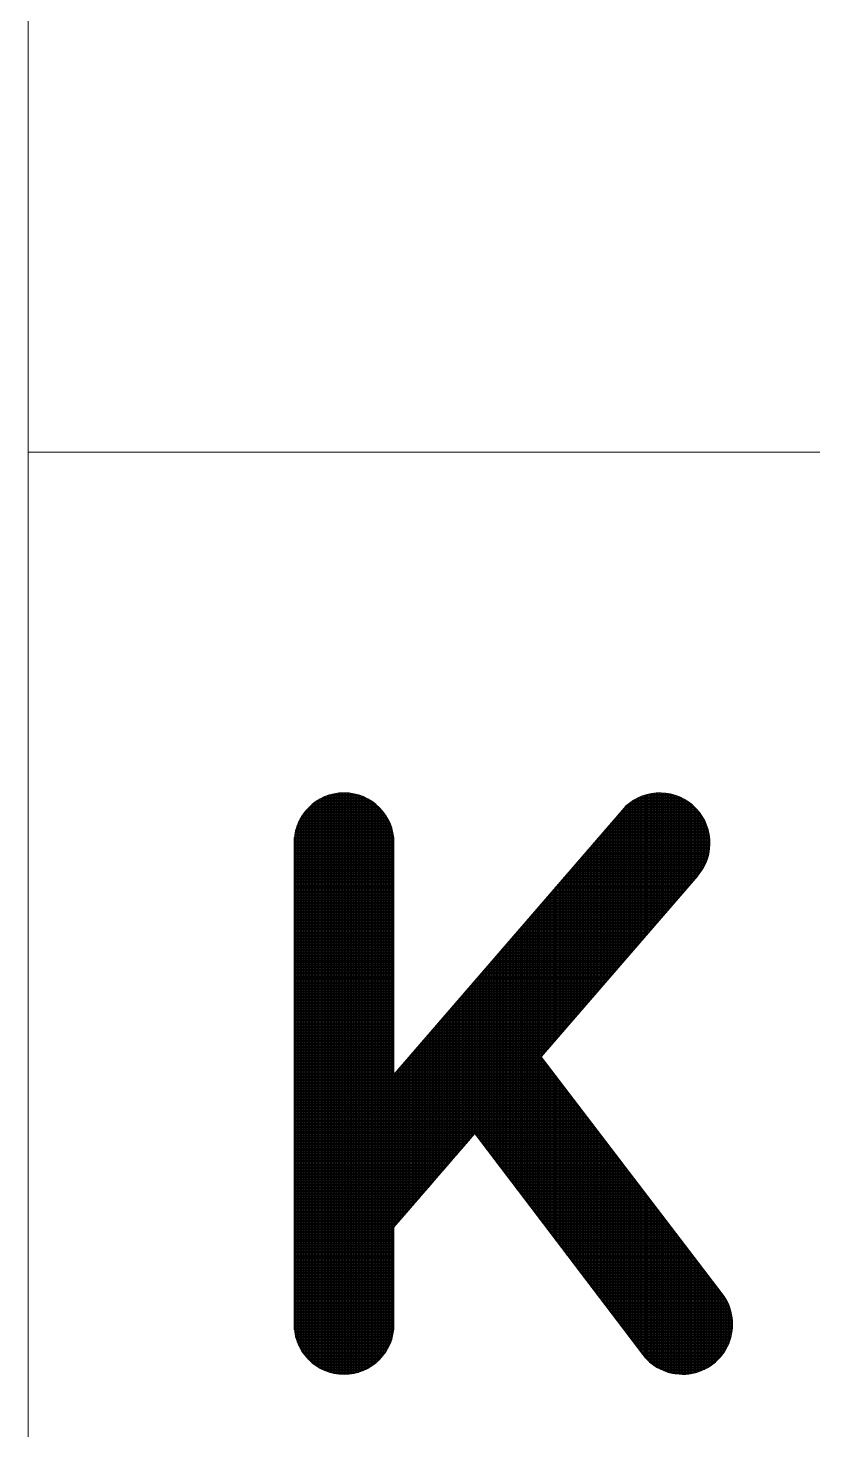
# Model space of a CAD drawing. Header units: inches. Extents: x 952 to 1793, y 0 to 594.
# Drawn here: x 1618.35 to 1627.34, y 98.84 to 114.9 of the extents above; entities that cross this region are included whole.
import ezdxf

# ---------------------------------------------------------------- set-up
doc = ezdxf.new("R2010")
doc.units = ezdxf.units.IN
doc.header["$MEASUREMENT"] = 0
doc.layers.add('BG 0 -1', color=7, linetype='Continuous')
doc.layers.add('BG ÇÑ±¹Áö¿ª³\xad¹æ±â¼úÁÖ½ÄÈ¸»ç CI', color=7, linetype='Continuous')

msp = doc.modelspace()

# ---------------------------------------------------------------- linework, layer by layer
at = {"layer": 'BG 0 -1', "color": 7, "linetype": 'Continuous', "lineweight": 9}
for p, q in [((1618.352, 200.397), (1618.352, 18.107)), ((1618.352, 110.04), (1767.619, 110.04))]:
    msp.add_line(p, q, dxfattribs=at)
at = {"layer": 'BG ÇÑ±¹Áö¿ª³\xad¹æ±â¼úÁÖ½ÄÈ¸»ç CI', "color": 242, "linetype": 'Continuous', "lineweight": 25, "true_color": 0xd51c29}
for p, q in [((1621.836, 99.497), (1621.836, 106.12)), ((1621.843, 106.121), (1622.099, 106.121)), ((1621.854, 99.493), (1621.854, 106.124)), ((1621.871, 99.49), (1621.871, 106.127)), ((1621.889, 99.487), (1621.889, 106.13)), ((1621.906, 99.485), (1621.906, 106.132)), ((1621.923, 99.483), (1621.923, 106.134)), ((1621.941, 99.482), (1621.941, 106.135)), ((1621.958, 99.481), (1621.958, 106.136)), ((1621.975, 99.481), (1621.975, 106.136)), ((1621.993, 99.482), (1621.993, 106.135)), ((1622.01, 99.483), (1622.01, 106.134)), ((1622.027, 99.484), (1622.027, 106.133)), ((1622.045, 99.486), (1622.045, 106.131)), ((1622.062, 99.489), (1622.062, 106.128)), ((1622.08, 99.492), (1622.08, 106.125)), ((1622.097, 99.495), (1622.097, 106.122)), ((1625.46, 106.121), (1625.717, 106.121)), ((1625.466, 104.546), (1625.466, 106.122)), ((1625.483, 104.566), (1625.483, 106.126)), ((1625.5, 104.586), (1625.5, 106.129)), ((1625.518, 104.606), (1625.518, 106.131)), ((1625.535, 104.626), (1625.535, 106.133)), ((1625.552, 104.647), (1625.552, 106.135)), ((1625.57, 104.667), (1625.57, 106.135)), ((1625.587, 104.687), (1625.587, 106.136)), ((1625.605, 104.707), (1625.605, 106.136)), ((1625.622, 104.727), (1625.622, 106.135)), ((1625.639, 104.747), (1625.639, 106.133)), ((1625.657, 104.767), (1625.657, 106.132)), ((1625.674, 104.787), (1625.674, 106.129)), ((1625.691, 104.807), (1625.691, 106.126)), ((1625.709, 104.827), (1625.709, 106.123)), ((1625.726, 104.848), (1625.726, 106.119)), ((1621.559, 99.657), (1621.559, 105.96)), ((1621.563, 105.965), (1622.379, 105.965)), ((1621.576, 99.64), (1621.576, 105.977)), ((1621.581, 105.982), (1622.361, 105.982)), ((1621.593, 99.624), (1621.593, 105.993)), ((1621.601, 106), (1622.342, 106)), ((1621.611, 99.609), (1621.611, 106.008)), ((1621.622, 106.017), (1622.32, 106.017)), ((1621.628, 99.596), (1621.628, 106.021)), ((1621.645, 99.583), (1621.645, 106.034)), ((1621.646, 106.034), (1622.296, 106.034)), ((1621.663, 99.571), (1621.663, 106.046)), ((1621.673, 106.052), (1622.27, 106.052)), ((1621.68, 99.561), (1621.68, 106.056)), ((1621.698, 99.551), (1621.698, 106.066)), ((1621.703, 106.069), (1622.239, 106.069)), ((1621.715, 99.542), (1621.715, 106.075)), ((1621.732, 99.534), (1621.732, 106.083)), ((1621.739, 106.086), (1622.204, 106.086)), ((1621.75, 99.526), (1621.75, 106.091)), ((1621.767, 99.519), (1621.767, 106.098)), ((1621.783, 106.104), (1622.16, 106.104)), ((1621.784, 99.513), (1621.784, 106.104)), ((1621.802, 99.507), (1621.802, 106.11)), ((1621.819, 99.502), (1621.819, 106.115)), ((1622.114, 99.499), (1622.114, 106.118)), ((1622.132, 99.504), (1622.132, 106.113)), ((1622.149, 99.51), (1622.149, 106.107)), ((1622.166, 99.516), (1622.166, 106.101)), ((1622.184, 99.522), (1622.184, 106.095)), ((1622.201, 99.53), (1622.201, 106.088)), ((1622.218, 99.537), (1622.218, 106.08)), ((1622.236, 99.546), (1622.236, 106.071)), ((1622.253, 99.556), (1622.253, 106.061)), ((1622.271, 99.566), (1622.271, 106.051)), ((1622.288, 99.577), (1622.288, 106.04)), ((1622.305, 99.589), (1622.305, 106.028)), ((1622.323, 99.602), (1622.323, 106.015)), ((1622.34, 99.616), (1622.34, 106.001)), ((1622.357, 99.631), (1622.357, 105.986)), ((1622.375, 99.648), (1622.375, 105.969)), ((1625.181, 105.965), (1625.996, 105.965)), ((1625.188, 104.224), (1625.188, 105.972)), ((1625.198, 105.982), (1625.978, 105.982)), ((1625.205, 104.244), (1625.205, 105.988)), ((1625.218, 106), (1625.959, 106)), ((1625.223, 104.265), (1625.223, 106.003)), ((1625.239, 106.017), (1625.937, 106.017)), ((1625.24, 104.285), (1625.24, 106.017)), ((1625.257, 104.305), (1625.257, 106.03)), ((1625.263, 106.034), (1625.914, 106.034)), ((1625.275, 104.325), (1625.275, 106.042)), ((1625.29, 106.052), (1625.887, 106.052)), ((1625.292, 104.345), (1625.292, 106.053)), ((1625.309, 104.365), (1625.309, 106.063)), ((1625.32, 106.069), (1625.856, 106.069)), ((1625.327, 104.385), (1625.327, 106.072)), ((1625.344, 104.405), (1625.344, 106.081)), ((1625.356, 106.086), (1625.821, 106.086)), ((1625.361, 104.425), (1625.361, 106.089)), ((1625.379, 104.446), (1625.379, 106.096)), ((1625.396, 104.466), (1625.396, 106.102)), ((1625.4, 106.104), (1625.777, 106.104)), ((1625.414, 104.486), (1625.414, 106.108)), ((1625.431, 104.506), (1625.431, 106.114)), ((1625.448, 104.526), (1625.448, 106.118)), ((1625.743, 104.868), (1625.743, 106.114)), ((1625.761, 104.888), (1625.761, 106.109)), ((1625.778, 104.908), (1625.778, 106.103)), ((1625.796, 104.928), (1625.796, 106.097)), ((1625.813, 104.948), (1625.813, 106.09)), ((1625.83, 104.968), (1625.83, 106.082)), ((1625.848, 104.988), (1625.848, 106.074)), ((1625.865, 105.008), (1625.865, 106.064)), ((1625.882, 105.028), (1625.882, 106.054)), ((1625.9, 105.049), (1625.9, 106.044)), ((1625.917, 105.069), (1625.917, 106.032)), ((1625.934, 105.089), (1625.934, 106.019)), ((1625.952, 105.109), (1625.952, 106.006)), ((1625.969, 105.129), (1625.969, 105.991)), ((1625.987, 105.149), (1625.987, 105.975)), ((1621.454, 105.809), (1622.488, 105.809)), ((1621.454, 99.808), (1621.454, 105.809)), ((1621.463, 105.826), (1622.48, 105.826)), ((1621.472, 105.843), (1622.47, 105.843)), ((1621.472, 99.774), (1621.472, 105.843)), ((1621.482, 105.861), (1622.46, 105.861)), ((1621.489, 99.745), (1621.489, 105.872)), ((1621.493, 105.878), (1622.449, 105.878)), ((1621.505, 105.895), (1622.437, 105.895)), ((1621.507, 99.72), (1621.507, 105.898)), ((1621.518, 105.913), (1622.424, 105.913)), ((1621.524, 99.697), (1621.524, 105.92)), ((1621.532, 105.93), (1622.411, 105.93)), ((1621.541, 99.676), (1621.541, 105.941)), ((1621.547, 105.948), (1622.395, 105.948)), ((1622.392, 99.666), (1622.392, 105.951)), ((1622.409, 99.686), (1622.409, 105.931)), ((1622.427, 99.707), (1622.427, 105.91)), ((1622.444, 99.732), (1622.444, 105.886)), ((1622.462, 99.759), (1622.462, 105.858)), ((1622.479, 99.79), (1622.479, 105.827)), ((1625.155, 105.938), (1622.543, 102.914)), ((1625.044, 105.809), (1626.106, 105.809)), ((1625.049, 104.064), (1625.049, 105.814)), ((1625.059, 105.826), (1626.097, 105.826)), ((1625.066, 104.084), (1625.066, 105.834)), ((1625.074, 105.843), (1626.088, 105.843)), ((1625.084, 104.104), (1625.084, 105.854)), ((1625.089, 105.861), (1626.077, 105.861)), ((1625.101, 104.124), (1625.101, 105.875)), ((1625.104, 105.878), (1626.066, 105.878)), ((1625.118, 104.144), (1625.118, 105.895)), ((1625.119, 105.895), (1626.055, 105.895)), ((1625.134, 105.913), (1626.042, 105.913)), ((1625.136, 104.164), (1625.136, 105.915)), ((1625.149, 105.93), (1626.028, 105.93)), ((1625.153, 104.184), (1625.153, 105.935)), ((1625.164, 105.948), (1626.013, 105.948)), ((1625.17, 104.204), (1625.17, 105.954)), ((1626.004, 105.169), (1626.004, 105.957)), ((1626.021, 105.189), (1626.021, 105.938)), ((1626.039, 105.21), (1626.039, 105.917)), ((1626.056, 105.234), (1626.056, 105.893)), ((1626.073, 105.26), (1626.073, 105.867)), ((1626.091, 105.289), (1626.091, 105.838)), ((1626.108, 105.324), (1626.108, 105.803)), ((1621.406, 105.652), (1622.536, 105.652)), ((1621.409, 105.67), (1622.533, 105.67)), ((1621.412, 105.687), (1622.53, 105.687)), ((1621.417, 105.704), (1622.526, 105.704)), ((1621.42, 99.901), (1621.42, 105.716)), ((1621.421, 105.722), (1622.521, 105.722)), ((1621.427, 105.739), (1622.516, 105.739)), ((1621.432, 105.757), (1622.51, 105.757)), ((1621.437, 99.848), (1621.437, 105.769)), ((1621.439, 105.774), (1622.503, 105.774)), ((1621.446, 105.791), (1622.496, 105.791)), ((1622.496, 99.826), (1622.496, 105.791)), ((1622.514, 99.871), (1622.514, 105.746)), ((1622.531, 99.935), (1622.531, 105.682)), ((1624.909, 105.652), (1626.154, 105.652)), ((1624.91, 103.903), (1624.91, 105.653)), ((1624.924, 105.67), (1626.151, 105.67)), ((1624.927, 103.923), (1624.927, 105.674)), ((1624.939, 105.687), (1626.147, 105.687)), ((1624.945, 103.943), (1624.945, 105.694)), ((1624.954, 105.704), (1626.143, 105.704)), ((1624.962, 103.963), (1624.962, 105.714)), ((1624.969, 105.722), (1626.138, 105.722)), ((1624.979, 103.983), (1624.979, 105.734)), ((1624.984, 105.739), (1626.133, 105.739)), ((1624.997, 104.003), (1624.997, 105.754)), ((1624.999, 105.757), (1626.127, 105.757)), ((1625.014, 105.774), (1626.121, 105.774)), ((1625.014, 104.023), (1625.014, 105.774)), ((1625.029, 105.791), (1626.113, 105.791)), ((1625.032, 104.043), (1625.032, 105.794)), ((1626.125, 105.366), (1626.125, 105.761)), ((1626.143, 105.422), (1626.143, 105.705)), ((1621.399, 105.583), (1622.543, 105.583)), ((1621.399, 105.566), (1622.543, 105.566)), ((1621.399, 105.564), (1621.399, 100.054)), ((1621.399, 105.548), (1622.543, 105.548)), ((1621.399, 105.531), (1622.543, 105.531)), ((1621.399, 105.513), (1622.543, 105.513)), ((1621.399, 105.496), (1622.543, 105.496)), ((1621.399, 105.479), (1622.543, 105.479)), ((1621.4, 105.6), (1622.542, 105.6)), ((1621.402, 99.991), (1621.402, 105.626)), ((1621.402, 105.618), (1622.541, 105.618)), ((1621.403, 105.635), (1622.539, 105.635)), ((1622.543, 102.914), (1622.543, 105.564)), ((1624.759, 105.479), (1626.154, 105.479)), ((1624.771, 103.742), (1624.771, 105.493)), ((1624.774, 105.496), (1626.157, 105.496)), ((1624.788, 103.762), (1624.788, 105.513)), ((1624.789, 105.513), (1626.158, 105.513)), ((1624.804, 105.531), (1626.16, 105.531)), ((1624.806, 103.782), (1624.806, 105.533)), ((1624.819, 105.548), (1626.16, 105.548)), ((1624.823, 103.802), (1624.823, 105.553)), ((1624.834, 105.566), (1626.161, 105.566)), ((1624.841, 103.822), (1624.841, 105.573)), ((1624.849, 105.583), (1626.16, 105.583)), ((1624.858, 103.842), (1624.858, 105.593)), ((1624.864, 105.6), (1626.16, 105.6)), ((1624.875, 103.863), (1624.875, 105.613)), ((1624.879, 105.618), (1626.158, 105.618)), ((1624.893, 103.883), (1624.893, 105.633)), ((1624.894, 105.635), (1626.156, 105.635)), ((1626.16, 105.54), (1626.16, 105.587)), ((1621.399, 105.461), (1622.543, 105.461)), ((1621.399, 105.444), (1622.543, 105.444)), ((1621.399, 105.427), (1622.543, 105.427)), ((1621.399, 105.409), (1622.543, 105.409)), ((1621.399, 105.392), (1622.543, 105.392)), ((1621.399, 105.375), (1622.543, 105.375)), ((1621.399, 105.357), (1622.543, 105.357)), ((1621.399, 105.34), (1622.543, 105.34)), ((1621.399, 105.322), (1622.543, 105.322)), ((1624.624, 105.322), (1626.107, 105.322)), ((1624.632, 103.581), (1624.632, 105.332)), ((1624.639, 105.34), (1626.115, 105.34)), ((1624.65, 103.601), (1624.65, 105.352)), ((1624.654, 105.357), (1626.122, 105.357)), ((1624.667, 103.621), (1624.667, 105.372)), ((1624.669, 105.375), (1626.129, 105.375)), ((1624.684, 105.392), (1626.134, 105.392)), ((1624.684, 103.641), (1624.684, 105.392)), ((1624.699, 105.409), (1626.139, 105.409)), ((1624.702, 103.662), (1624.702, 105.412)), ((1624.714, 105.427), (1626.144, 105.427)), ((1624.719, 103.682), (1624.719, 105.432)), ((1624.729, 105.444), (1626.148, 105.444)), ((1624.736, 103.702), (1624.736, 105.452)), ((1624.744, 105.461), (1626.151, 105.461)), ((1624.754, 103.722), (1624.754, 105.473)), ((1621.399, 105.305), (1622.543, 105.305)), ((1621.399, 105.288), (1622.543, 105.288)), ((1621.399, 105.27), (1622.543, 105.27)), ((1621.399, 105.253), (1622.543, 105.253)), ((1621.399, 105.236), (1622.543, 105.236)), ((1621.399, 105.218), (1622.543, 105.218)), ((1621.399, 105.201), (1622.543, 105.201)), ((1621.399, 105.184), (1622.543, 105.184)), ((1621.399, 105.166), (1622.543, 105.166)), ((1624.229, 103.114), (1626.021, 105.189)), ((1624.489, 105.166), (1626.001, 105.166)), ((1624.493, 103.42), (1624.493, 105.171)), ((1624.504, 105.184), (1626.016, 105.184)), ((1624.511, 103.44), (1624.511, 105.191)), ((1624.519, 105.201), (1626.031, 105.201)), ((1624.528, 103.461), (1624.528, 105.211)), ((1624.534, 105.218), (1626.045, 105.218)), ((1624.545, 103.481), (1624.545, 105.231)), ((1624.549, 105.236), (1626.057, 105.236)), ((1624.563, 103.501), (1624.563, 105.251)), ((1624.564, 105.253), (1626.069, 105.253)), ((1624.579, 105.27), (1626.08, 105.27)), ((1624.58, 103.521), (1624.58, 105.272)), ((1624.594, 105.288), (1626.09, 105.288)), ((1624.597, 103.541), (1624.597, 105.292)), ((1624.609, 105.305), (1626.099, 105.305)), ((1624.615, 103.561), (1624.615, 105.312)), ((1621.399, 105.149), (1622.543, 105.149)), ((1621.399, 105.131), (1622.543, 105.131)), ((1621.399, 105.114), (1622.543, 105.114)), ((1621.399, 105.097), (1622.543, 105.097)), ((1621.399, 105.079), (1622.543, 105.079)), ((1621.399, 105.062), (1622.543, 105.062)), ((1621.399, 105.045), (1622.543, 105.045)), ((1621.399, 105.027), (1622.543, 105.027)), ((1621.399, 105.01), (1622.543, 105.01)), ((1624.354, 105.01), (1625.866, 105.01)), ((1624.354, 103.26), (1624.354, 105.01)), ((1624.369, 105.027), (1625.881, 105.027)), ((1624.372, 103.28), (1624.372, 105.03)), ((1624.384, 105.045), (1625.896, 105.045)), ((1624.389, 103.3), (1624.389, 105.05)), ((1624.399, 105.062), (1625.911, 105.062)), ((1624.406, 103.32), (1624.406, 105.071)), ((1624.414, 105.079), (1625.926, 105.079)), ((1624.424, 103.34), (1624.424, 105.091)), ((1624.429, 105.097), (1625.941, 105.097)), ((1624.441, 103.36), (1624.441, 105.111)), ((1624.444, 105.114), (1625.956, 105.114)), ((1624.459, 105.131), (1625.971, 105.131)), ((1624.459, 103.38), (1624.459, 105.131)), ((1624.474, 105.149), (1625.986, 105.149)), ((1624.476, 103.4), (1624.476, 105.151)), ((1621.399, 104.993), (1622.543, 104.993)), ((1621.399, 104.975), (1622.543, 104.975)), ((1621.399, 104.958), (1622.543, 104.958)), ((1621.399, 104.94), (1622.543, 104.94)), ((1621.399, 104.923), (1622.543, 104.923)), ((1621.399, 104.906), (1622.543, 104.906)), ((1621.399, 104.888), (1622.543, 104.888)), ((1621.399, 104.871), (1622.543, 104.871)), ((1621.399, 104.854), (1622.543, 104.854)), ((1621.399, 104.836), (1622.543, 104.836)), ((1624.204, 104.836), (1625.716, 104.836)), ((1624.215, 101.256), (1624.215, 104.849)), ((1624.219, 104.854), (1625.731, 104.854)), ((1624.233, 103.119), (1624.233, 104.87)), ((1624.234, 104.871), (1625.746, 104.871)), ((1624.249, 104.888), (1625.761, 104.888)), ((1624.25, 103.139), (1624.25, 104.89)), ((1624.264, 104.906), (1625.776, 104.906)), ((1624.267, 103.159), (1624.267, 104.91)), ((1624.279, 104.923), (1625.791, 104.923)), ((1624.285, 103.179), (1624.285, 104.93)), ((1624.294, 104.94), (1625.806, 104.94)), ((1624.302, 103.199), (1624.302, 104.95)), ((1624.309, 104.958), (1625.821, 104.958)), ((1624.32, 103.219), (1624.32, 104.97)), ((1624.324, 104.975), (1625.836, 104.975)), ((1624.337, 103.239), (1624.337, 104.99)), ((1624.339, 104.993), (1625.851, 104.993)), ((1621.399, 104.819), (1622.543, 104.819)), ((1621.399, 104.801), (1622.543, 104.801)), ((1621.399, 104.784), (1622.543, 104.784)), ((1621.399, 104.767), (1622.543, 104.767)), ((1621.399, 104.749), (1622.543, 104.749)), ((1621.399, 104.732), (1622.543, 104.732)), ((1621.399, 104.715), (1622.543, 104.715)), ((1621.399, 104.697), (1622.543, 104.697)), ((1621.399, 104.68), (1622.543, 104.68)), ((1624.069, 104.68), (1625.581, 104.68)), ((1624.076, 101.438), (1624.076, 104.689)), ((1624.084, 104.697), (1625.596, 104.697)), ((1624.094, 101.416), (1624.094, 104.709)), ((1624.099, 104.715), (1625.611, 104.715)), ((1624.111, 101.393), (1624.111, 104.729)), ((1624.114, 104.732), (1625.626, 104.732)), ((1624.129, 104.749), (1625.641, 104.749)), ((1624.129, 101.37), (1624.129, 104.749)), ((1624.144, 104.767), (1625.656, 104.767)), ((1624.146, 101.347), (1624.146, 104.769)), ((1624.159, 104.784), (1625.671, 104.784)), ((1624.163, 101.324), (1624.163, 104.789)), ((1624.174, 104.801), (1625.686, 104.801)), ((1624.181, 101.301), (1624.181, 104.809)), ((1624.189, 104.819), (1625.701, 104.819)), ((1624.198, 101.279), (1624.198, 104.829)), ((1621.399, 104.663), (1622.543, 104.663)), ((1621.399, 104.645), (1622.543, 104.645)), ((1621.399, 104.628), (1622.543, 104.628)), ((1621.399, 104.61), (1622.543, 104.61)), ((1621.399, 104.593), (1622.543, 104.593)), ((1621.399, 104.576), (1622.543, 104.576)), ((1621.399, 104.558), (1622.543, 104.558)), ((1621.399, 104.541), (1622.543, 104.541)), ((1621.399, 104.524), (1622.543, 104.524)), ((1623.934, 104.524), (1625.446, 104.524)), ((1623.938, 101.621), (1623.938, 104.528)), ((1623.949, 104.541), (1625.461, 104.541)), ((1623.955, 101.598), (1623.955, 104.548)), ((1623.964, 104.558), (1625.476, 104.558)), ((1623.972, 101.576), (1623.972, 104.568)), ((1623.979, 104.576), (1625.491, 104.576)), ((1623.99, 101.553), (1623.99, 104.588)), ((1623.994, 104.593), (1625.506, 104.593)), ((1624.007, 101.53), (1624.007, 104.608)), ((1624.009, 104.61), (1625.521, 104.61)), ((1624.024, 104.628), (1625.536, 104.628)), ((1624.024, 101.507), (1624.024, 104.628)), ((1624.039, 104.645), (1625.551, 104.645)), ((1624.042, 101.484), (1624.042, 104.648)), ((1624.054, 104.663), (1625.566, 104.663)), ((1624.059, 101.461), (1624.059, 104.669)), ((1621.399, 104.506), (1622.543, 104.506)), ((1621.399, 104.489), (1622.543, 104.489)), ((1621.399, 104.472), (1622.543, 104.472)), ((1621.399, 104.454), (1622.543, 104.454)), ((1621.399, 104.437), (1622.543, 104.437)), ((1621.399, 104.419), (1622.543, 104.419)), ((1621.399, 104.402), (1622.543, 104.402)), ((1621.399, 104.385), (1622.543, 104.385)), ((1621.399, 104.367), (1622.543, 104.367)), ((1623.799, 104.367), (1625.311, 104.367)), ((1623.799, 101.804), (1623.799, 104.367)), ((1623.814, 104.385), (1625.326, 104.385)), ((1623.816, 101.781), (1623.816, 104.387)), ((1623.829, 104.402), (1625.341, 104.402)), ((1623.833, 101.758), (1623.833, 104.407)), ((1623.844, 104.419), (1625.356, 104.419)), ((1623.851, 101.735), (1623.851, 104.427)), ((1623.859, 104.437), (1625.371, 104.437)), ((1623.868, 101.713), (1623.868, 104.447)), ((1623.874, 104.454), (1625.386, 104.454)), ((1623.885, 101.69), (1623.885, 104.468)), ((1623.889, 104.472), (1625.401, 104.472)), ((1623.903, 101.667), (1623.903, 104.488)), ((1623.904, 104.489), (1625.416, 104.489)), ((1623.919, 104.506), (1625.431, 104.506)), ((1623.92, 101.644), (1623.92, 104.508)), ((1621.399, 104.35), (1622.543, 104.35)), ((1621.399, 104.333), (1622.543, 104.333)), ((1621.399, 104.315), (1622.543, 104.315)), ((1621.399, 104.298), (1622.543, 104.298)), ((1621.399, 104.281), (1622.543, 104.281)), ((1621.399, 104.263), (1622.543, 104.263)), ((1621.399, 104.246), (1622.543, 104.246)), ((1621.399, 104.228), (1622.543, 104.228)), ((1621.399, 104.211), (1622.543, 104.211)), ((1621.399, 104.194), (1622.543, 104.194)), ((1623.649, 104.194), (1625.161, 104.194)), ((1623.66, 101.987), (1623.66, 104.206)), ((1623.664, 104.211), (1625.176, 104.211)), ((1623.677, 101.964), (1623.677, 104.226)), ((1623.679, 104.228), (1625.191, 104.228)), ((1623.694, 104.246), (1625.206, 104.246)), ((1623.694, 101.941), (1623.694, 104.246)), ((1623.709, 104.263), (1625.221, 104.263)), ((1623.712, 101.918), (1623.712, 104.267)), ((1623.724, 104.281), (1625.236, 104.281)), ((1623.729, 101.895), (1623.729, 104.287)), ((1623.739, 104.298), (1625.251, 104.298)), ((1623.747, 101.872), (1623.747, 104.307)), ((1623.754, 104.315), (1625.266, 104.315)), ((1623.764, 101.85), (1623.764, 104.327)), ((1623.769, 104.333), (1625.281, 104.333)), ((1623.781, 101.827), (1623.781, 104.347)), ((1623.784, 104.35), (1625.296, 104.35)), ((1621.399, 104.176), (1622.543, 104.176)), ((1621.399, 104.159), (1622.543, 104.159)), ((1621.399, 104.142), (1622.543, 104.142)), ((1621.399, 104.124), (1622.543, 104.124)), ((1621.399, 104.107), (1622.543, 104.107)), ((1621.399, 104.09), (1622.543, 104.09)), ((1621.399, 104.072), (1622.543, 104.072)), ((1621.399, 104.055), (1622.543, 104.055)), ((1621.399, 104.037), (1622.543, 104.037)), ((1623.514, 104.037), (1625.026, 104.037)), ((1623.521, 102.169), (1623.521, 104.045)), ((1623.529, 104.055), (1625.041, 104.055)), ((1623.538, 102.146), (1623.538, 104.065)), ((1623.544, 104.072), (1625.056, 104.072)), ((1623.556, 102.124), (1623.556, 104.086)), ((1623.559, 104.09), (1625.071, 104.09)), ((1623.573, 102.101), (1623.573, 104.106)), ((1623.574, 104.107), (1625.086, 104.107)), ((1623.589, 104.124), (1625.101, 104.124)), ((1623.59, 102.078), (1623.59, 104.126)), ((1623.604, 104.142), (1625.116, 104.142)), ((1623.608, 102.055), (1623.608, 104.146)), ((1623.619, 104.159), (1625.131, 104.159)), ((1623.625, 102.032), (1623.625, 104.166)), ((1623.634, 104.176), (1625.146, 104.176)), ((1623.642, 102.009), (1623.642, 104.186)), ((1621.399, 104.02), (1622.543, 104.02)), ((1621.399, 104.003), (1622.543, 104.003)), ((1621.399, 103.985), (1622.543, 103.985)), ((1621.399, 103.968), (1622.543, 103.968)), ((1621.399, 103.951), (1622.543, 103.951)), ((1621.399, 103.933), (1622.543, 103.933)), ((1621.399, 103.916), (1622.543, 103.916)), ((1621.399, 103.899), (1622.543, 103.899)), ((1621.399, 103.881), (1622.543, 103.881)), ((1623.379, 103.881), (1624.891, 103.881)), ((1623.382, 102.134), (1623.382, 103.885)), ((1623.394, 103.899), (1624.906, 103.899)), ((1623.399, 102.154), (1623.399, 103.905)), ((1623.409, 103.916), (1624.921, 103.916)), ((1623.417, 102.174), (1623.417, 103.925)), ((1623.424, 103.933), (1624.936, 103.933)), ((1623.434, 102.194), (1623.434, 103.945)), ((1623.439, 103.951), (1624.951, 103.951)), ((1623.451, 102.214), (1623.451, 103.965)), ((1623.454, 103.968), (1624.966, 103.968)), ((1623.469, 103.985), (1624.981, 103.985)), ((1623.469, 102.234), (1623.469, 103.985)), ((1623.484, 104.003), (1624.996, 104.003)), ((1623.486, 102.215), (1623.486, 104.005)), ((1623.499, 104.02), (1625.011, 104.02)), ((1623.503, 102.192), (1623.503, 104.025)), ((1621.399, 103.864), (1622.543, 103.864)), ((1621.399, 103.846), (1622.543, 103.846)), ((1621.399, 103.829), (1622.543, 103.829)), ((1621.399, 103.812), (1622.543, 103.812)), ((1621.399, 103.794), (1622.543, 103.794)), ((1621.399, 103.777), (1622.543, 103.777)), ((1621.399, 103.76), (1622.543, 103.76)), ((1621.399, 103.742), (1622.543, 103.742)), ((1621.399, 103.725), (1622.543, 103.725)), ((1623.243, 101.973), (1623.243, 103.724)), ((1623.244, 103.725), (1624.756, 103.725)), ((1623.259, 103.742), (1624.771, 103.742)), ((1623.26, 101.993), (1623.26, 103.744)), ((1623.274, 103.76), (1624.786, 103.76)), ((1623.278, 102.013), (1623.278, 103.764)), ((1623.289, 103.777), (1624.801, 103.777)), ((1623.295, 102.033), (1623.295, 103.784)), ((1623.304, 103.794), (1624.816, 103.794)), ((1623.312, 102.053), (1623.312, 103.804)), ((1623.319, 103.812), (1624.831, 103.812)), ((1623.33, 102.074), (1623.33, 103.824)), ((1623.334, 103.829), (1624.846, 103.829)), ((1623.347, 102.094), (1623.347, 103.844)), ((1623.349, 103.846), (1624.861, 103.846)), ((1623.364, 103.864), (1624.876, 103.864)), ((1623.365, 102.114), (1623.365, 103.864)), ((1621.399, 103.708), (1622.543, 103.708)), ((1621.399, 103.69), (1622.543, 103.69)), ((1621.399, 103.673), (1622.543, 103.673)), ((1621.399, 103.655), (1622.543, 103.655)), ((1621.399, 103.638), (1622.543, 103.638)), ((1621.399, 103.621), (1622.543, 103.621)), ((1621.399, 103.603), (1622.543, 103.603)), ((1621.399, 103.586), (1622.543, 103.586)), ((1621.399, 103.569), (1622.543, 103.569)), ((1621.399, 103.551), (1622.543, 103.551)), ((1623.094, 103.551), (1624.606, 103.551)), ((1623.104, 101.812), (1623.104, 103.563)), ((1623.109, 103.569), (1624.621, 103.569)), ((1623.121, 101.832), (1623.121, 103.583)), ((1623.124, 103.586), (1624.636, 103.586)), ((1623.139, 103.603), (1624.651, 103.603)), ((1623.139, 101.852), (1623.139, 103.603)), ((1623.154, 103.621), (1624.666, 103.621)), ((1623.156, 101.873), (1623.156, 103.623)), ((1623.169, 103.638), (1624.681, 103.638)), ((1623.174, 101.893), (1623.174, 103.643)), ((1623.184, 103.655), (1624.696, 103.655)), ((1623.191, 101.913), (1623.191, 103.663)), ((1623.199, 103.673), (1624.711, 103.673)), ((1623.208, 101.933), (1623.208, 103.684)), ((1623.214, 103.69), (1624.726, 103.69)), ((1623.226, 101.953), (1623.226, 103.704)), ((1623.229, 103.708), (1624.741, 103.708)), ((1621.399, 103.534), (1622.543, 103.534)), ((1621.399, 103.517), (1622.543, 103.517)), ((1621.399, 103.499), (1622.543, 103.499)), ((1621.399, 103.482), (1622.543, 103.482)), ((1621.399, 103.464), (1622.543, 103.464)), ((1621.399, 103.447), (1622.543, 103.447)), ((1621.399, 103.43), (1622.543, 103.43)), ((1621.399, 103.412), (1622.543, 103.412)), ((1621.399, 103.395), (1622.543, 103.395)), ((1622.959, 103.395), (1624.471, 103.395)), ((1622.965, 101.651), (1622.965, 103.402)), ((1622.974, 103.412), (1624.486, 103.412)), ((1622.983, 101.672), (1622.983, 103.422)), ((1622.989, 103.43), (1624.501, 103.43)), ((1623, 101.692), (1623, 103.442)), ((1623.004, 103.447), (1624.516, 103.447)), ((1623.017, 101.712), (1623.017, 103.462)), ((1623.019, 103.464), (1624.531, 103.464)), ((1623.034, 103.482), (1624.546, 103.482)), ((1623.035, 101.732), (1623.035, 103.483)), ((1623.049, 103.499), (1624.561, 103.499)), ((1623.052, 101.752), (1623.052, 103.503)), ((1623.064, 103.517), (1624.576, 103.517)), ((1623.069, 101.772), (1623.069, 103.523)), ((1623.079, 103.534), (1624.591, 103.534)), ((1623.087, 101.792), (1623.087, 103.543)), ((1621.399, 103.378), (1622.543, 103.378)), ((1621.399, 103.36), (1622.543, 103.36)), ((1621.399, 103.343), (1622.543, 103.343)), ((1621.399, 103.326), (1622.543, 103.326)), ((1621.399, 103.308), (1622.543, 103.308)), ((1621.399, 103.291), (1622.543, 103.291)), ((1621.399, 103.273), (1622.543, 103.273)), ((1621.399, 103.256), (1622.543, 103.256)), ((1621.399, 103.239), (1622.543, 103.239)), ((1622.824, 103.239), (1624.336, 103.239)), ((1622.826, 101.491), (1622.826, 103.241)), ((1622.839, 103.256), (1624.351, 103.256)), ((1622.844, 101.511), (1622.844, 103.261)), ((1622.854, 103.273), (1624.366, 103.273)), ((1622.861, 101.531), (1622.861, 103.282)), ((1622.869, 103.291), (1624.381, 103.291)), ((1622.878, 101.551), (1622.878, 103.302)), ((1622.884, 103.308), (1624.396, 103.308)), ((1622.896, 101.571), (1622.896, 103.322)), ((1622.899, 103.326), (1624.411, 103.326)), ((1622.913, 101.591), (1622.913, 103.342)), ((1622.914, 103.343), (1624.426, 103.343)), ((1622.929, 103.36), (1624.441, 103.36)), ((1622.93, 101.611), (1622.93, 103.362)), ((1622.944, 103.378), (1624.456, 103.378)), ((1622.948, 101.631), (1622.948, 103.382)), ((1621.399, 103.221), (1622.543, 103.221)), ((1621.399, 103.204), (1622.543, 103.204)), ((1621.399, 103.187), (1622.543, 103.187)), ((1621.399, 103.169), (1622.543, 103.169)), ((1621.399, 103.152), (1622.543, 103.152)), ((1621.399, 103.135), (1622.543, 103.135)), ((1621.399, 103.117), (1622.543, 103.117)), ((1621.399, 103.1), (1622.543, 103.1)), ((1621.399, 103.082), (1622.543, 103.082)), ((1622.687, 101.33), (1622.687, 103.081)), ((1622.689, 103.082), (1624.253, 103.082)), ((1622.704, 103.1), (1624.24, 103.1)), ((1622.705, 101.35), (1622.705, 103.101)), ((1622.719, 103.117), (1624.231, 103.117)), ((1622.722, 101.37), (1622.722, 103.121)), ((1622.734, 103.135), (1624.246, 103.135)), ((1622.739, 101.39), (1622.739, 103.141)), ((1622.749, 103.152), (1624.261, 103.152)), ((1622.757, 101.41), (1622.757, 103.161)), ((1622.764, 103.169), (1624.276, 103.169)), ((1622.774, 101.43), (1622.774, 103.181)), ((1622.779, 103.187), (1624.291, 103.187)), ((1622.792, 101.45), (1622.792, 103.201)), ((1622.794, 103.204), (1624.306, 103.204)), ((1622.809, 103.221), (1624.321, 103.221)), ((1622.809, 101.471), (1622.809, 103.221)), ((1626.302, 100.402), (1624.229, 103.114)), ((1624.233, 101.233), (1624.233, 103.109)), ((1624.25, 101.21), (1624.25, 103.086)), ((1621.399, 103.065), (1622.543, 103.065)), ((1621.399, 103.048), (1622.543, 103.048)), ((1621.399, 103.03), (1622.543, 103.03)), ((1621.399, 103.013), (1622.543, 103.013)), ((1621.399, 102.996), (1622.543, 102.996)), ((1621.399, 102.978), (1622.543, 102.978)), ((1621.399, 102.961), (1622.543, 102.961)), ((1621.399, 102.943), (1622.543, 102.943)), ((1621.399, 102.926), (1622.543, 102.926)), ((1621.399, 102.909), (1624.386, 102.909)), ((1622.548, 101.169), (1622.548, 102.92)), ((1622.554, 102.926), (1624.372, 102.926)), ((1622.566, 101.189), (1622.566, 102.94)), ((1622.569, 102.943), (1624.359, 102.943)), ((1622.583, 101.209), (1622.583, 102.96)), ((1622.584, 102.961), (1624.346, 102.961)), ((1622.599, 102.978), (1624.333, 102.978)), ((1622.6, 101.229), (1622.6, 102.98)), ((1622.614, 102.996), (1624.319, 102.996)), ((1622.618, 101.249), (1622.618, 103)), ((1622.629, 103.013), (1624.306, 103.013)), ((1622.635, 101.27), (1622.635, 103.02)), ((1622.644, 103.03), (1624.293, 103.03)), ((1622.653, 101.29), (1622.653, 103.04)), ((1622.659, 103.048), (1624.28, 103.048)), ((1622.67, 101.31), (1622.67, 103.06)), ((1622.674, 103.065), (1624.266, 103.065)), ((1624.267, 101.187), (1624.267, 103.063)), ((1624.285, 101.164), (1624.285, 103.041)), ((1624.302, 101.142), (1624.302, 103.018)), ((1624.32, 101.119), (1624.32, 102.995)), ((1624.337, 101.096), (1624.337, 102.973)), ((1624.354, 101.073), (1624.354, 102.95)), ((1624.372, 101.05), (1624.372, 102.927)), ((1621.399, 102.891), (1624.399, 102.891)), ((1621.399, 102.874), (1624.412, 102.874)), ((1621.399, 102.857), (1624.426, 102.857)), ((1621.399, 102.839), (1624.439, 102.839)), ((1621.399, 102.822), (1624.452, 102.822)), ((1621.399, 102.805), (1624.465, 102.805)), ((1621.399, 102.787), (1624.479, 102.787)), ((1621.399, 102.77), (1624.492, 102.77)), ((1621.399, 102.752), (1624.505, 102.752)), ((1624.389, 101.027), (1624.389, 102.904)), ((1624.406, 101.005), (1624.406, 102.882)), ((1624.424, 100.982), (1624.424, 102.859)), ((1624.441, 100.959), (1624.441, 102.836)), ((1624.459, 100.936), (1624.459, 102.814)), ((1624.476, 100.913), (1624.476, 102.791)), ((1624.493, 100.89), (1624.493, 102.768)), ((1621.399, 102.735), (1624.519, 102.735)), ((1621.399, 102.718), (1624.532, 102.718)), ((1621.399, 102.7), (1624.545, 102.7)), ((1621.399, 102.683), (1624.558, 102.683)), ((1621.399, 102.666), (1624.572, 102.666)), ((1621.399, 102.648), (1624.585, 102.648)), ((1621.399, 102.631), (1624.598, 102.631)), ((1621.399, 102.614), (1624.611, 102.614)), ((1621.399, 102.596), (1624.625, 102.596)), ((1624.511, 100.868), (1624.511, 102.745)), ((1624.528, 100.845), (1624.528, 102.723)), ((1624.545, 100.822), (1624.545, 102.7)), ((1624.563, 100.799), (1624.563, 102.677)), ((1624.58, 100.776), (1624.58, 102.655)), ((1624.597, 100.753), (1624.597, 102.632)), ((1624.615, 100.73), (1624.615, 102.609)), ((1624.632, 100.708), (1624.632, 102.586)), ((1621.399, 102.579), (1624.638, 102.579)), ((1621.399, 102.561), (1624.651, 102.561)), ((1621.399, 102.544), (1624.665, 102.544)), ((1621.399, 102.527), (1624.678, 102.527)), ((1621.399, 102.509), (1624.691, 102.509)), ((1621.399, 102.492), (1624.704, 102.492)), ((1621.399, 102.475), (1624.718, 102.475)), ((1621.399, 102.457), (1624.731, 102.457)), ((1621.399, 102.44), (1624.744, 102.44)), ((1624.65, 100.685), (1624.65, 102.564)), ((1624.667, 100.662), (1624.667, 102.541)), ((1624.684, 100.639), (1624.684, 102.518)), ((1624.702, 100.616), (1624.702, 102.496)), ((1624.719, 100.593), (1624.719, 102.473)), ((1624.736, 100.571), (1624.736, 102.45)), ((1624.754, 100.548), (1624.754, 102.427)), ((1621.399, 102.423), (1624.757, 102.423)), ((1621.399, 102.405), (1624.771, 102.405)), ((1621.399, 102.388), (1624.784, 102.388)), ((1621.399, 102.37), (1624.797, 102.37)), ((1621.399, 102.353), (1624.811, 102.353)), ((1621.399, 102.336), (1624.824, 102.336)), ((1621.399, 102.318), (1624.837, 102.318)), ((1621.399, 102.301), (1624.85, 102.301)), ((1621.399, 102.284), (1624.864, 102.284)), ((1621.399, 102.266), (1624.877, 102.266)), ((1624.771, 100.525), (1624.771, 102.405)), ((1624.788, 100.502), (1624.788, 102.382)), ((1624.806, 100.479), (1624.806, 102.359)), ((1624.823, 100.456), (1624.823, 102.337)), ((1624.841, 100.434), (1624.841, 102.314)), ((1624.858, 100.411), (1624.858, 102.291)), ((1624.875, 100.388), (1624.875, 102.268)), ((1621.399, 102.249), (1624.89, 102.249)), ((1621.399, 102.232), (1623.466, 102.232)), ((1621.399, 102.214), (1623.451, 102.214)), ((1621.399, 102.197), (1623.436, 102.197)), ((1621.399, 102.179), (1623.421, 102.179)), ((1621.399, 102.162), (1623.406, 102.162)), ((1621.399, 102.145), (1623.391, 102.145)), ((1621.399, 102.127), (1623.376, 102.127)), ((1621.399, 102.11), (1623.361, 102.11)), ((1622.543, 101.163), (1623.47, 102.236)), ((1623.47, 102.236), (1625.393, 99.707)), ((1623.474, 102.232), (1624.903, 102.232)), ((1623.487, 102.214), (1624.917, 102.214)), ((1623.5, 102.197), (1624.93, 102.197)), ((1623.513, 102.179), (1624.943, 102.179)), ((1623.526, 102.162), (1624.957, 102.162)), ((1623.54, 102.145), (1624.97, 102.145)), ((1623.553, 102.127), (1624.983, 102.127)), ((1623.566, 102.11), (1624.996, 102.11)), ((1624.893, 100.365), (1624.893, 102.246)), ((1624.91, 100.342), (1624.91, 102.223)), ((1624.927, 100.319), (1624.927, 102.2)), ((1624.945, 100.297), (1624.945, 102.178)), ((1624.962, 100.274), (1624.962, 102.155)), ((1624.979, 100.251), (1624.979, 102.132)), ((1624.997, 100.228), (1624.997, 102.11)), ((1621.399, 102.093), (1623.346, 102.093)), ((1621.399, 102.075), (1623.331, 102.075)), ((1621.399, 102.058), (1623.316, 102.058)), ((1621.399, 102.041), (1623.301, 102.041)), ((1621.399, 102.023), (1623.286, 102.023)), ((1621.399, 102.006), (1623.271, 102.006)), ((1621.399, 101.988), (1623.256, 101.988)), ((1621.399, 101.971), (1623.241, 101.971)), ((1621.399, 101.954), (1623.226, 101.954)), ((1623.579, 102.093), (1625.01, 102.093)), ((1623.592, 102.075), (1625.023, 102.075)), ((1623.606, 102.058), (1625.036, 102.058)), ((1623.619, 102.041), (1625.05, 102.041)), ((1623.632, 102.023), (1625.063, 102.023)), ((1623.645, 102.006), (1625.076, 102.006)), ((1623.658, 101.988), (1625.089, 101.988)), ((1623.672, 101.971), (1625.103, 101.971)), ((1623.685, 101.954), (1625.116, 101.954)), ((1625.014, 100.205), (1625.014, 102.087)), ((1625.032, 100.182), (1625.032, 102.064)), ((1625.049, 100.16), (1625.049, 102.041)), ((1625.066, 100.137), (1625.066, 102.019)), ((1625.084, 100.114), (1625.084, 101.996)), ((1625.101, 100.091), (1625.101, 101.973)), ((1625.118, 100.068), (1625.118, 101.951)), ((1621.399, 101.936), (1623.211, 101.936)), ((1621.399, 101.919), (1623.196, 101.919)), ((1621.399, 101.902), (1623.181, 101.902)), ((1621.399, 101.884), (1623.166, 101.884)), ((1621.399, 101.867), (1623.151, 101.867)), ((1621.399, 101.85), (1623.136, 101.85)), ((1621.399, 101.832), (1623.121, 101.832)), ((1621.399, 101.815), (1623.106, 101.815)), ((1621.399, 101.797), (1623.091, 101.797)), ((1623.698, 101.936), (1625.129, 101.936)), ((1623.711, 101.919), (1625.142, 101.919)), ((1623.724, 101.902), (1625.156, 101.902)), ((1623.738, 101.884), (1625.169, 101.884)), ((1623.751, 101.867), (1625.182, 101.867)), ((1623.764, 101.85), (1625.196, 101.85)), ((1623.777, 101.832), (1625.209, 101.832)), ((1623.79, 101.815), (1625.222, 101.815)), ((1623.804, 101.797), (1625.235, 101.797)), ((1625.136, 100.045), (1625.136, 101.928)), ((1625.153, 100.022), (1625.153, 101.905)), ((1625.17, 100), (1625.17, 101.882)), ((1625.188, 99.977), (1625.188, 101.86)), ((1625.205, 99.954), (1625.205, 101.837)), ((1625.223, 99.931), (1625.223, 101.814)), ((1625.24, 99.908), (1625.24, 101.792)), ((1621.399, 101.78), (1623.076, 101.78)), ((1621.399, 101.763), (1623.061, 101.763)), ((1621.399, 101.745), (1623.046, 101.745)), ((1621.399, 101.728), (1623.031, 101.728)), ((1621.399, 101.711), (1623.016, 101.711)), ((1621.399, 101.693), (1623.001, 101.693)), ((1621.399, 101.676), (1622.986, 101.676)), ((1621.399, 101.659), (1622.971, 101.659)), ((1621.399, 101.641), (1622.956, 101.641)), ((1621.399, 101.624), (1622.941, 101.624)), ((1623.817, 101.78), (1625.249, 101.78)), ((1623.83, 101.763), (1625.262, 101.763)), ((1623.843, 101.745), (1625.275, 101.745)), ((1623.856, 101.728), (1625.288, 101.728)), ((1623.87, 101.711), (1625.302, 101.711)), ((1623.883, 101.693), (1625.315, 101.693)), ((1623.896, 101.676), (1625.328, 101.676)), ((1623.909, 101.659), (1625.342, 101.659)), ((1623.922, 101.641), (1625.355, 101.641)), ((1623.936, 101.624), (1625.368, 101.624)), ((1625.257, 99.885), (1625.257, 101.769)), ((1625.275, 99.863), (1625.275, 101.746)), ((1625.292, 99.84), (1625.292, 101.723)), ((1625.309, 99.817), (1625.309, 101.701)), ((1625.327, 99.794), (1625.327, 101.678)), ((1625.344, 99.771), (1625.344, 101.655)), ((1625.361, 99.748), (1625.361, 101.633)), ((1621.399, 101.606), (1622.926, 101.606)), ((1621.399, 101.589), (1622.911, 101.589)), ((1621.399, 101.572), (1622.896, 101.572)), ((1621.399, 101.554), (1622.881, 101.554)), ((1621.399, 101.537), (1622.866, 101.537)), ((1621.399, 101.52), (1622.851, 101.52)), ((1621.399, 101.502), (1622.836, 101.502)), ((1621.399, 101.485), (1622.821, 101.485)), ((1621.399, 101.468), (1622.806, 101.468)), ((1623.949, 101.606), (1625.381, 101.606)), ((1623.962, 101.589), (1625.395, 101.589)), ((1623.975, 101.572), (1625.408, 101.572)), ((1623.988, 101.554), (1625.421, 101.554)), ((1624.002, 101.537), (1625.435, 101.537)), ((1624.015, 101.52), (1625.448, 101.52)), ((1624.028, 101.502), (1625.461, 101.502)), ((1624.041, 101.485), (1625.474, 101.485)), ((1624.054, 101.468), (1625.488, 101.468)), ((1625.379, 99.726), (1625.379, 101.61)), ((1625.396, 99.703), (1625.396, 101.587)), ((1625.414, 99.681), (1625.414, 101.564)), ((1625.431, 99.662), (1625.431, 101.542)), ((1625.448, 99.644), (1625.448, 101.519)), ((1625.466, 99.628), (1625.466, 101.496)), ((1625.483, 99.613), (1625.483, 101.474)), ((1621.399, 101.45), (1622.791, 101.45)), ((1621.399, 101.433), (1622.776, 101.433)), ((1621.399, 101.415), (1622.761, 101.415)), ((1621.399, 101.398), (1622.746, 101.398)), ((1621.399, 101.381), (1622.731, 101.381)), ((1621.399, 101.363), (1622.716, 101.363)), ((1621.399, 101.346), (1622.701, 101.346)), ((1621.399, 101.329), (1622.686, 101.329)), ((1621.399, 101.311), (1622.671, 101.311)), ((1624.068, 101.45), (1625.501, 101.45)), ((1624.081, 101.433), (1625.514, 101.433)), ((1624.094, 101.415), (1625.527, 101.415)), ((1624.107, 101.398), (1625.541, 101.398)), ((1624.12, 101.381), (1625.554, 101.381)), ((1624.134, 101.363), (1625.567, 101.363)), ((1624.147, 101.346), (1625.581, 101.346)), ((1624.16, 101.329), (1625.594, 101.329)), ((1624.173, 101.311), (1625.607, 101.311)), ((1625.5, 99.599), (1625.5, 101.451)), ((1625.518, 99.586), (1625.518, 101.428)), ((1625.535, 99.575), (1625.535, 101.405)), ((1625.552, 99.564), (1625.552, 101.383)), ((1625.57, 99.554), (1625.57, 101.36)), ((1625.587, 99.544), (1625.587, 101.337)), ((1625.605, 99.536), (1625.605, 101.315)), ((1621.399, 101.294), (1622.656, 101.294)), ((1621.399, 101.277), (1622.641, 101.277)), ((1621.399, 101.259), (1622.626, 101.259)), ((1621.399, 101.242), (1622.611, 101.242)), ((1621.399, 101.224), (1622.596, 101.224)), ((1621.399, 101.207), (1622.581, 101.207)), ((1621.399, 101.19), (1622.566, 101.19)), ((1621.399, 101.172), (1622.551, 101.172)), ((1621.399, 101.155), (1622.543, 101.155)), ((1622.543, 100.054), (1622.543, 101.163)), ((1624.186, 101.294), (1625.62, 101.294)), ((1624.2, 101.277), (1625.634, 101.277)), ((1624.213, 101.259), (1625.647, 101.259)), ((1624.226, 101.242), (1625.66, 101.242)), ((1624.239, 101.224), (1625.673, 101.224)), ((1624.252, 101.207), (1625.687, 101.207)), ((1624.266, 101.19), (1625.7, 101.19)), ((1624.279, 101.172), (1625.713, 101.172)), ((1624.292, 101.155), (1625.727, 101.155)), ((1625.622, 99.528), (1625.622, 101.292)), ((1625.639, 99.521), (1625.639, 101.269)), ((1625.657, 99.514), (1625.657, 101.246)), ((1625.674, 99.508), (1625.674, 101.224)), ((1625.691, 99.503), (1625.691, 101.201)), ((1625.709, 99.499), (1625.709, 101.178)), ((1625.726, 99.494), (1625.726, 101.156)), ((1621.399, 101.138), (1622.543, 101.138)), ((1621.399, 101.12), (1622.543, 101.12)), ((1621.399, 101.103), (1622.543, 101.103)), ((1621.399, 101.085), (1622.543, 101.085)), ((1621.399, 101.068), (1622.543, 101.068)), ((1621.399, 101.051), (1622.543, 101.051)), ((1621.399, 101.033), (1622.543, 101.033)), ((1621.399, 101.016), (1622.543, 101.016)), ((1621.399, 100.999), (1622.543, 100.999)), ((1621.399, 100.981), (1622.543, 100.981)), ((1624.305, 101.138), (1625.74, 101.138)), ((1624.318, 101.12), (1625.753, 101.12)), ((1624.332, 101.103), (1625.766, 101.103)), ((1624.345, 101.085), (1625.78, 101.085)), ((1624.358, 101.068), (1625.793, 101.068)), ((1624.371, 101.051), (1625.806, 101.051)), ((1624.384, 101.033), (1625.82, 101.033)), ((1624.398, 101.016), (1625.833, 101.016)), ((1624.411, 100.999), (1625.846, 100.999)), ((1624.424, 100.981), (1625.859, 100.981)), ((1625.743, 99.491), (1625.743, 101.133)), ((1625.761, 99.488), (1625.761, 101.11)), ((1625.778, 99.486), (1625.778, 101.087)), ((1625.796, 99.484), (1625.796, 101.065)), ((1625.813, 99.482), (1625.813, 101.042)), ((1625.83, 99.482), (1625.83, 101.019)), ((1625.848, 99.481), (1625.848, 100.997)), ((1621.399, 100.964), (1622.543, 100.964)), ((1621.399, 100.947), (1622.543, 100.947)), ((1621.399, 100.929), (1622.543, 100.929)), ((1621.399, 100.912), (1622.543, 100.912)), ((1621.399, 100.894), (1622.543, 100.894)), ((1621.399, 100.877), (1622.543, 100.877)), ((1621.399, 100.86), (1622.543, 100.86)), ((1621.399, 100.842), (1622.543, 100.842)), ((1621.399, 100.825), (1622.543, 100.825)), ((1624.437, 100.964), (1625.873, 100.964)), ((1624.45, 100.947), (1625.886, 100.947)), ((1624.464, 100.929), (1625.899, 100.929)), ((1624.477, 100.912), (1625.912, 100.912)), ((1624.49, 100.894), (1625.926, 100.894)), ((1624.503, 100.877), (1625.939, 100.877)), ((1624.516, 100.86), (1625.952, 100.86)), ((1624.53, 100.842), (1625.966, 100.842)), ((1624.543, 100.825), (1625.979, 100.825)), ((1625.865, 99.482), (1625.865, 100.974)), ((1625.882, 99.482), (1625.882, 100.951)), ((1625.9, 99.484), (1625.9, 100.928)), ((1625.917, 99.485), (1625.917, 100.906)), ((1625.934, 99.488), (1625.934, 100.883)), ((1625.952, 99.491), (1625.952, 100.86)), ((1625.969, 99.494), (1625.969, 100.838)), ((1621.399, 100.808), (1622.543, 100.808)), ((1621.399, 100.79), (1622.543, 100.79)), ((1621.399, 100.773), (1622.543, 100.773)), ((1621.399, 100.756), (1622.543, 100.756)), ((1621.399, 100.738), (1622.543, 100.738)), ((1621.399, 100.721), (1622.543, 100.721)), ((1621.399, 100.703), (1622.543, 100.703)), ((1621.399, 100.686), (1622.543, 100.686)), ((1621.399, 100.669), (1622.543, 100.669)), ((1624.556, 100.808), (1625.992, 100.808)), ((1624.569, 100.79), (1626.005, 100.79)), ((1624.583, 100.773), (1626.019, 100.773)), ((1624.596, 100.756), (1626.032, 100.756)), ((1624.609, 100.738), (1626.045, 100.738)), ((1624.622, 100.721), (1626.058, 100.721)), ((1624.635, 100.703), (1626.072, 100.703)), ((1624.649, 100.686), (1626.085, 100.686)), ((1624.662, 100.669), (1626.098, 100.669)), ((1625.987, 99.498), (1625.987, 100.815)), ((1626.004, 99.503), (1626.004, 100.792)), ((1626.021, 99.508), (1626.021, 100.769)), ((1626.039, 99.514), (1626.039, 100.747)), ((1626.056, 99.52), (1626.056, 100.724)), ((1626.073, 99.527), (1626.073, 100.701)), ((1626.091, 99.535), (1626.091, 100.679)), ((1621.399, 100.651), (1622.543, 100.651)), ((1621.399, 100.634), (1622.543, 100.634)), ((1621.399, 100.617), (1622.543, 100.617)), ((1621.399, 100.599), (1622.543, 100.599)), ((1621.399, 100.582), (1622.543, 100.582)), ((1621.399, 100.565), (1622.543, 100.565)), ((1621.399, 100.547), (1622.543, 100.547)), ((1621.399, 100.53), (1622.543, 100.53)), ((1621.399, 100.512), (1622.543, 100.512)), ((1624.675, 100.651), (1626.112, 100.651)), ((1624.688, 100.634), (1626.125, 100.634)), ((1624.701, 100.617), (1626.138, 100.617)), ((1624.715, 100.599), (1626.151, 100.599)), ((1624.728, 100.582), (1626.165, 100.582)), ((1624.741, 100.565), (1626.178, 100.565)), ((1624.754, 100.547), (1626.191, 100.547)), ((1624.767, 100.53), (1626.204, 100.53)), ((1624.781, 100.512), (1626.218, 100.512)), ((1626.108, 99.544), (1626.108, 100.656)), ((1626.125, 99.553), (1626.125, 100.633)), ((1626.143, 99.563), (1626.143, 100.61)), ((1626.16, 99.574), (1626.16, 100.588)), ((1626.178, 99.585), (1626.178, 100.565)), ((1626.195, 99.598), (1626.195, 100.542)), ((1626.212, 99.612), (1626.212, 100.52)), ((1621.399, 100.495), (1622.543, 100.495)), ((1621.399, 100.478), (1622.543, 100.478)), ((1621.399, 100.46), (1622.543, 100.46)), ((1621.399, 100.443), (1622.543, 100.443)), ((1621.399, 100.426), (1622.543, 100.426)), ((1621.399, 100.408), (1622.543, 100.408)), ((1621.399, 100.391), (1622.543, 100.391)), ((1621.399, 100.374), (1622.543, 100.374)), ((1621.399, 100.356), (1622.543, 100.356)), ((1624.794, 100.495), (1626.231, 100.495)), ((1624.807, 100.478), (1626.244, 100.478)), ((1624.82, 100.46), (1626.258, 100.46)), ((1624.833, 100.443), (1626.271, 100.443)), ((1624.847, 100.426), (1626.284, 100.426)), ((1624.86, 100.408), (1626.297, 100.408)), ((1624.873, 100.391), (1626.311, 100.391)), ((1624.886, 100.374), (1626.323, 100.374)), ((1624.899, 100.356), (1626.334, 100.356)), ((1626.23, 99.627), (1626.23, 100.497)), ((1626.247, 99.643), (1626.247, 100.474)), ((1626.264, 99.661), (1626.264, 100.451)), ((1626.282, 99.68), (1626.282, 100.429)), ((1626.299, 99.701), (1626.299, 100.406)), ((1626.317, 99.724), (1626.317, 100.383)), ((1626.334, 99.751), (1626.334, 100.356)), ((1621.399, 100.339), (1622.543, 100.339)), ((1621.399, 100.321), (1622.543, 100.321)), ((1621.399, 100.304), (1622.543, 100.304)), ((1621.399, 100.287), (1622.543, 100.287)), ((1621.399, 100.269), (1622.543, 100.269)), ((1621.399, 100.252), (1622.543, 100.252)), ((1621.399, 100.235), (1622.543, 100.235)), ((1621.399, 100.217), (1622.543, 100.217)), ((1621.399, 100.2), (1622.543, 100.2)), ((1621.399, 100.183), (1622.543, 100.183)), ((1624.913, 100.339), (1626.344, 100.339)), ((1624.926, 100.321), (1626.354, 100.321)), ((1624.939, 100.304), (1626.363, 100.304)), ((1624.952, 100.287), (1626.371, 100.287)), ((1624.965, 100.269), (1626.378, 100.269)), ((1624.979, 100.252), (1626.385, 100.252)), ((1624.992, 100.235), (1626.391, 100.235)), ((1625.005, 100.217), (1626.397, 100.217)), ((1625.018, 100.2), (1626.402, 100.2)), ((1625.031, 100.183), (1626.406, 100.183)), ((1626.351, 99.78), (1626.351, 100.327)), ((1626.369, 99.815), (1626.369, 100.292)), ((1626.386, 99.858), (1626.386, 100.25)), ((1626.403, 99.914), (1626.403, 100.193)), ((1621.399, 100.165), (1622.543, 100.165)), ((1621.399, 100.148), (1622.543, 100.148)), ((1621.399, 100.13), (1622.543, 100.13)), ((1621.399, 100.113), (1622.543, 100.113)), ((1621.399, 100.096), (1622.543, 100.096)), ((1621.399, 100.078), (1622.543, 100.078)), ((1621.399, 100.061), (1622.543, 100.061)), ((1621.399, 100.044), (1622.543, 100.044)), ((1621.4, 100.026), (1622.543, 100.026)), ((1625.045, 100.165), (1626.41, 100.165)), ((1625.058, 100.148), (1626.413, 100.148)), ((1625.071, 100.13), (1626.415, 100.13)), ((1625.084, 100.113), (1626.417, 100.113)), ((1625.097, 100.096), (1626.419, 100.096)), ((1625.111, 100.078), (1626.42, 100.078)), ((1625.124, 100.061), (1626.421, 100.061)), ((1625.137, 100.044), (1626.42, 100.044)), ((1625.15, 100.026), (1626.42, 100.026)), ((1621.401, 100.009), (1622.542, 100.009)), ((1621.402, 99.992), (1622.54, 99.992)), ((1621.404, 99.974), (1622.538, 99.974)), ((1621.407, 99.957), (1622.535, 99.957)), ((1621.41, 99.939), (1622.532, 99.939)), ((1621.414, 99.922), (1622.528, 99.922)), ((1621.419, 99.905), (1622.524, 99.905)), ((1621.424, 99.887), (1622.519, 99.887)), ((1621.429, 99.87), (1622.513, 99.87)), ((1625.163, 100.009), (1626.419, 100.009)), ((1625.177, 99.992), (1626.417, 99.992)), ((1625.19, 99.974), (1626.415, 99.974)), ((1625.203, 99.957), (1626.412, 99.957)), ((1625.216, 99.939), (1626.409, 99.939)), ((1625.229, 99.922), (1626.405, 99.922)), ((1625.243, 99.905), (1626.401, 99.905)), ((1625.256, 99.887), (1626.396, 99.887)), ((1625.269, 99.87), (1626.39, 99.87)), ((1621.435, 99.853), (1622.507, 99.853)), ((1621.442, 99.835), (1622.5, 99.835)), ((1621.45, 99.818), (1622.493, 99.818)), ((1621.458, 99.801), (1622.484, 99.801)), ((1621.467, 99.783), (1622.476, 99.783)), ((1621.477, 99.766), (1622.466, 99.766)), ((1621.487, 99.748), (1622.455, 99.748)), ((1621.498, 99.731), (1622.444, 99.731)), ((1621.511, 99.714), (1622.432, 99.714)), ((1625.282, 99.853), (1626.384, 99.853)), ((1625.295, 99.835), (1626.377, 99.835)), ((1625.309, 99.818), (1626.37, 99.818)), ((1625.322, 99.801), (1626.362, 99.801)), ((1625.335, 99.783), (1626.353, 99.783)), ((1625.348, 99.766), (1626.343, 99.766)), ((1625.361, 99.748), (1626.332, 99.748)), ((1625.375, 99.731), (1626.321, 99.731)), ((1625.388, 99.714), (1626.309, 99.714)), ((1621.524, 99.696), (1622.418, 99.696)), ((1621.539, 99.679), (1622.404, 99.679)), ((1621.554, 99.662), (1622.388, 99.662)), ((1621.571, 99.644), (1622.371, 99.644)), ((1621.59, 99.627), (1622.353, 99.627)), ((1621.61, 99.61), (1622.332, 99.61)), ((1621.633, 99.592), (1622.31, 99.592)), ((1621.658, 99.575), (1622.285, 99.575)), ((1621.686, 99.557), (1622.256, 99.557)), ((1621.719, 99.54), (1622.224, 99.54)), ((1625.401, 99.696), (1626.295, 99.696)), ((1625.416, 99.679), (1626.281, 99.679)), ((1625.431, 99.662), (1626.265, 99.662)), ((1625.448, 99.644), (1626.248, 99.644)), ((1625.467, 99.627), (1626.23, 99.627)), ((1625.487, 99.61), (1626.209, 99.61)), ((1625.51, 99.592), (1626.187, 99.592)), ((1625.535, 99.575), (1626.162, 99.575)), ((1625.563, 99.557), (1626.134, 99.557)), ((1625.596, 99.54), (1626.101, 99.54)), ((1621.757, 99.523), (1622.185, 99.523)), ((1621.807, 99.505), (1622.135, 99.505)), ((1621.884, 99.488), (1622.058, 99.488)), ((1625.635, 99.523), (1626.062, 99.523)), ((1625.684, 99.505), (1626.012, 99.505)), ((1625.761, 99.488), (1625.935, 99.488))]:
    msp.add_line(p, q, dxfattribs=at)
for centre, start, end in [((1621.971, 105.564), 0, 180), ((1625.588, 105.564), 319.1775, 139.1775), ((1625.848, 100.054), 217.3225, 37.475), ((1621.971, 100.054), 180, 0)]:
    msp.add_arc(centre, 0.572, start, end, dxfattribs=at)

doc.saveas('drawing.dxf')
